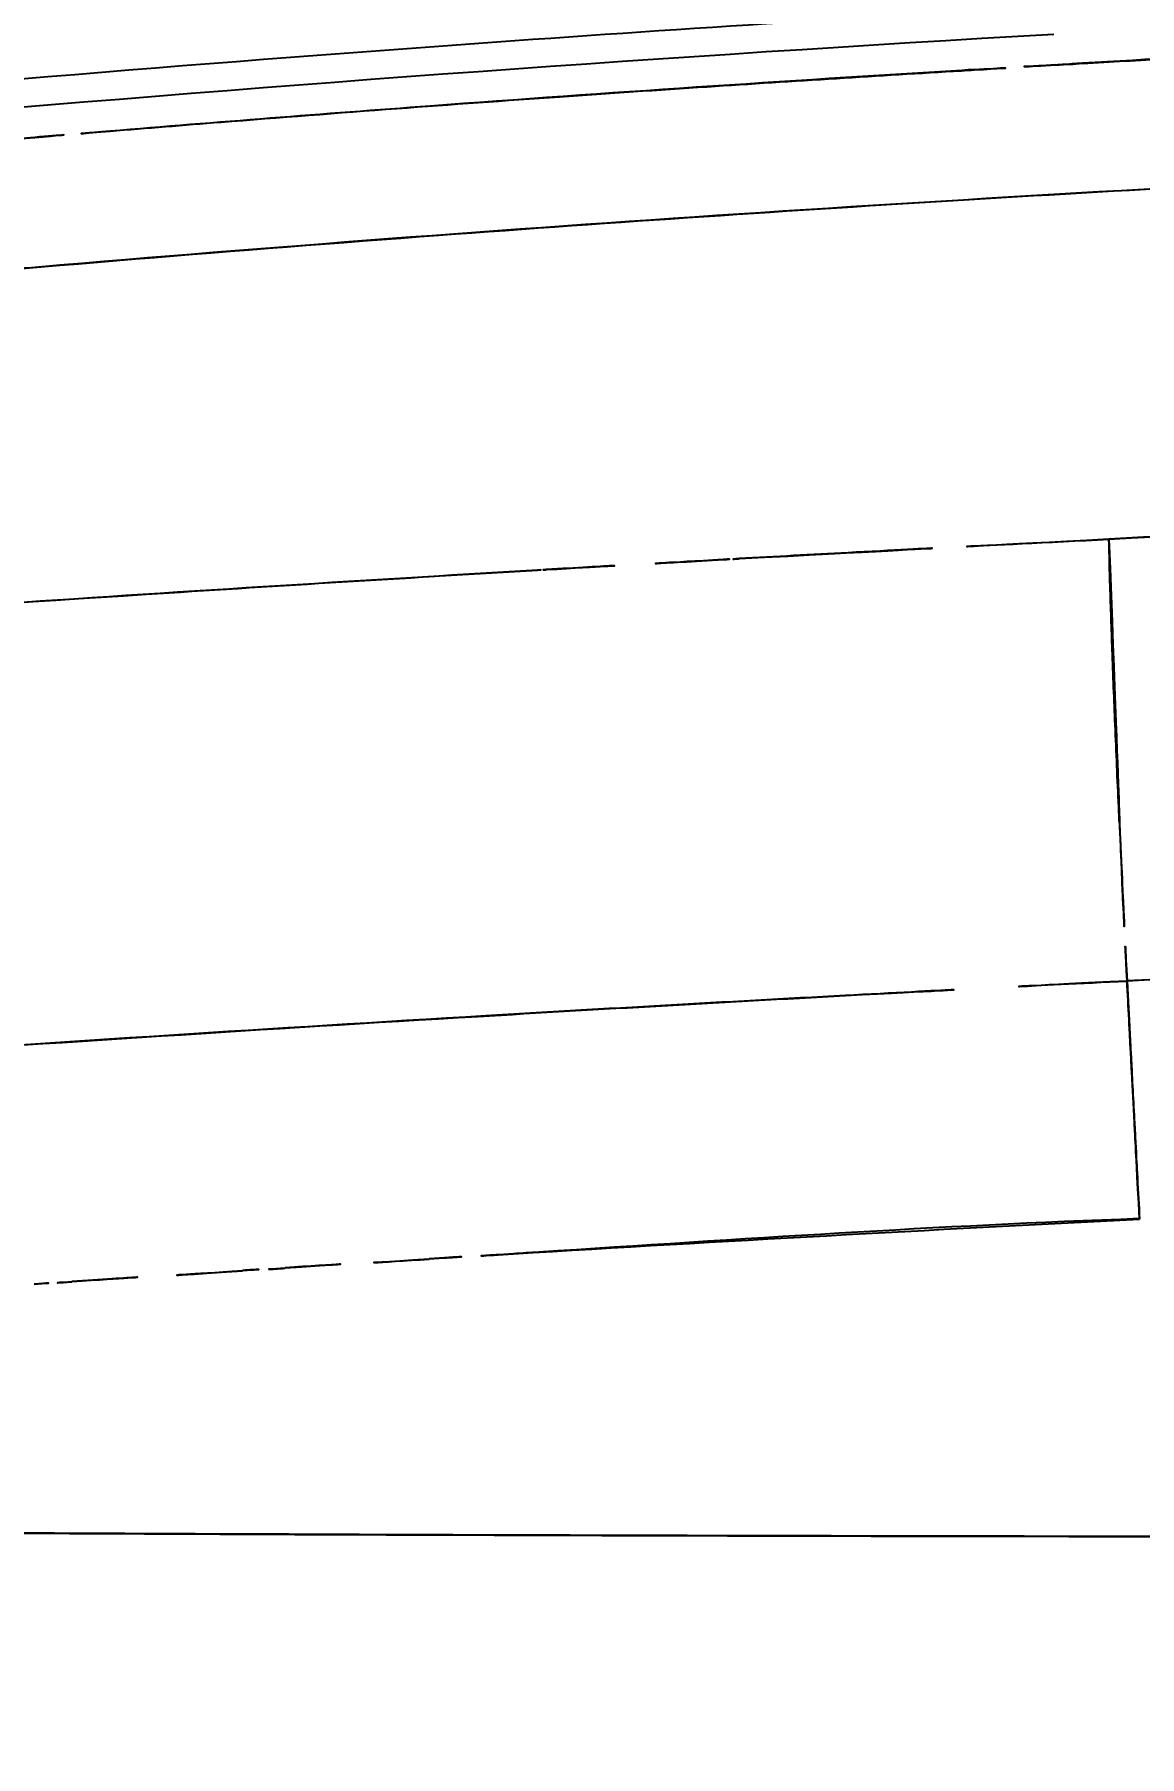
# Model space of a CAD drawing. Extents: x 16296660632 to 16296668616, y -37409619871 to -37409616241.
# Drawn here: x 16296666247.9 to 16296666293.4, y -37409616647.1 to -37409616576.3 of the extents above; entities that cross this region are included whole.
import ezdxf

# ---------------------------------------------------------------- set-up
doc = ezdxf.new("R2010")
doc.units = 0
doc.header["$LTSCALE"] = 10
doc.header["$MEASUREMENT"] = 0
doc.header["$PDMODE"] = 3
doc.header["$PDSIZE"] = -10
doc.layers.get('0').update_dxf_attribs({"linetype": 'CONTINUOUS'})
doc.layers.get('DEFPOINTS').update_dxf_attribs({"linetype": 'CONTINUOUS'})
doc.styles.add('Daelim Dimension', font='')
doc.styles.get('Daelim Dimension').set_extended_font_data('나눔고딕')
doc.dimstyles.new('DEFAULT', dxfattribs={"dimscale": 2, "dimtxt": 2, "dimasz": 2, "dimexe": 0, "dimexo": 2, "dimgap": 1, "dimtad": 1, "dimdec": 1, "dimzin": 9, "dimdsep": 46, "dimtxsty": 'Daelim Dimension', "dimcen": 0.5, "dimclrd": 252, "dimclre": 252, "dimclrt": 3, "dimadec": 1, "dimazin": 0, "dimtfac": 1, "dimtdec": 1, "dimtix": 1, "dimtmove": 0, "dimatfit": 3, "dimfxl": 1, "dimtolj": 1, "dimtzin": 1, "dimlwd": 9, "dimlwe": 9, "dimarcsym": 0})

# ---------------------------------------------------------------- blocks, each defined once
blk = doc.blocks.new('*D16')
at = {"color": 5, "lineweight": 9, "transparency": 16777216}
for p, q in [((16296666467.47109, -37409616640.80376), (16296666467.47109, -37409616937.17432)), ((16296666147.47109, -37409616641.1646), (16296666147.47109, -37409616937.17432)), ((16296666151.47109, -37409616937.17432), (16296666463.47109, -37409616937.17432))]:
    blk.add_line(p, q, dxfattribs=at)
at = {"color": 5, "transparency": 16777216}
for points in [[(16296666151.47109, -37409616936.50766), (16296666151.47109, -37409616937.84099), (16296666147.47109, -37409616937.17432)], [(16296666463.47109, -37409616936.50766), (16296666463.47109, -37409616937.84099), (16296666467.47109, -37409616937.17432)]]:
    blk.add_solid(points, dxfattribs=at)
at = {"layer": 'DEFPOINTS', "color": 0, "transparency": 16777216}
for p in [(16296666147.47109, -37409616637.1646), (16296666467.47109, -37409616636.80376), (16296666467.47109, -37409616937.17432)]:
    blk.add_point(p, dxfattribs=at)
at = {"color": 7, "transparency": 16777216, "insert": (16296666291.23105, -37409616918.8224), "char_height": 30, "attachment_point": 5, "style": 'Daelim Dimension'}
blk.add_mtext('\\A1;320', dxfattribs=at)

msp = doc.modelspace()

# ---------------------------------------------------------------- linework, layer by layer
at = {"linetype": 'Continuous'}
msp.add_arc((16296666380.34129, -37409618156.443771), 1582.747721, 93.277208776, 96.709147292, dxfattribs=at)
for points, start_tangent, end_tangent in [([(16296666289.879459, -37409616575.136276), (16296666266.223709, -37409616576.655083), (16296666195.43535, -37409616583.387009)], (-0.9984077, -0.056409794), (-0.993064933, -0.117567169)), ([(16296666307.468281, -37409616576.541847), (16296666291.04488, -37409616577.468208)], (-0.998410097, -0.056367356), (-0.998320125, -0.057938996)), ([(16296666291.045389, -37409616577.477127), (16296666294.52018, -37409616577.274597), (16296666298.292009, -37409616577.057899), (16296666302.23885, -37409616576.83345), (16296666304.01799, -37409616576.732803), (16296666307.46805, -37409616576.537613)], (0.998278493, 0.058651937), (0.998403591, 0.056482475)), ([(16296666251.05195, -37409616580.258888), (16296666255.60289, -37409616579.889359), (16296666262.847639, -37409616579.328583), (16296666269.540001, -37409616578.843483), (16296666275.60594, -37409616578.432259), (16296666280.92613, -37409616578.090424), (16296666286.06221, -37409616577.773933), (16296666286.58869, -37409616577.742149)], (0.996601947, 0.082368442), (0.998188741, 0.060160097)), ([(16296666286.588051, -37409616577.73143), (16296666286.09551, -37409616577.761162), (16296666264.21529, -37409616579.230927), (16296666251.05225, -37409616580.262489)], (-0.998192299, -0.060101036), (-0.996600623, -0.08238445)), ([(16296666286.58869, -37409616577.742149), (16296666289.933729, -37409616577.542618)], (0.998188741, 0.060160097), (0.998259264, 0.058978309)), ([(16296666289.931589, -37409616577.533081), (16296666286.588051, -37409616577.73143)], (-0.9982927, -0.05840963), (-0.998192299, -0.060101036)), ([(16296666289.933729, -37409616577.542618), (16296666290.7006, -37409616577.497398), (16296666291.045389, -37409616577.477127)], (0.998259264, 0.058978309), (0.998278493, 0.058651937)), ([(16296666291.04488, -37409616577.468208), (16296666289.931589, -37409616577.533081)], (-0.998320125, -0.057938996), (-0.9982927, -0.05840963)), ([(16296666247.95929, -37409616580.521301), (16296666241.83779, -37409616581.051971)], (-0.996433183, -0.084385497), (-0.996089725, -0.088347387)), ([(16296666247.958981, -37409616580.517632), (16296666251.05195, -37409616580.258888)], (0.996434898, 0.084365243), (0.996601947, 0.082368442)), ([(16296666251.05225, -37409616580.262489), (16296666247.95929, -37409616580.521301)], (-0.996600623, -0.08238445), (-0.996433183, -0.084385497)), ([(16296666239.634001, -37409616586.594498), (16296666264.572411, -37409616584.539803), (16296666286.385469, -37409616583.071037), (16296666307.468069, -37409616581.864891)], (0.995924015, 0.090196206), (0.99840483, 0.056460567)), ([(16296666307.46805, -37409616581.865089), (16296666277.807871, -37409616583.615021), (16296666248.993891, -37409616585.776512), (16296666239.634081, -37409616586.595383)], (-0.998393565, -0.056659413), (-0.995928532, -0.090146321)), ([(16296666292.12941, -37409616597.034866), (16296666307.46804, -37409616596.223328)], (0.998676312, 0.051435623), (0.998450394, 0.055648989)), ([(16296666276.923981, -37409616597.838966), (16296666281.40024, -37409616597.595062), (16296666292.12941, -37409616597.034866)], (0.99847123, 0.055273896), (0.998676312, 0.051435623)), ([(16296666292.12904, -37409616597.042213), (16296666276.9242, -37409616597.842888)], (-0.998759685, -0.049790484), (-0.998464742, -0.055390962)), ([(16296666292.12978, -37409616597.042068), (16296666292.1772, -37409616598.97773), (16296666292.26403, -37409616601.590111), (16296666292.38406, -37409616604.674767), (16296666292.52906, -37409616608.043442), (16296666292.690281, -37409616611.519836)], (0.017776406, -0.999841987), (0.047822582, -0.998855846)), ([(16296666292.690281, -37409616611.519836), (16296666292.68759, -37409616611.463837), (16296666292.51376, -37409616607.713814), (16296666292.3671, -37409616604.28318), (16296666292.25359, -37409616601.330971), (16296666292.17407, -37409616598.905617), (16296666292.12904, -37409616597.042213)], (-0.047999385, 0.998847365), (-0.017542253, 0.999846123)), ([(16296666268.637461, -37409616598.315392), (16296666246.06757, -37409616599.733017), (16296666223.711981, -37409616601.328407)], (-0.998289414, -0.058465771), (-0.997148864, -0.075459545)), ([(16296666223.71283, -37409616601.327927), (16296666253.47298, -37409616599.241707), (16296666268.637199, -37409616598.310921)], (0.997087751, 0.076262816), (0.998291125, 0.05843655)), ([(16296666268.637199, -37409616598.310921), (16296666268.993, -37409616598.290123)], (0.998291125, 0.05843655), (0.998298987, 0.058302085)), ([(16296666268.993259, -37409616598.294579), (16296666268.637461, -37409616598.315392)], (-0.998297156, -0.058333423), (-0.998289414, -0.058465771)), ([(16296666268.993, -37409616598.290123), (16296666276.279961, -37409616597.874687)], (0.998298987, 0.058302084), (0.998457464, 0.055522001)), ([(16296666276.28018, -37409616597.878693), (16296666268.993259, -37409616598.294579)], (-0.998451488, -0.055629355), (-0.998297156, -0.058333423)), ([(16296666276.279961, -37409616597.874687), (16296666276.923981, -37409616597.838966)], (0.998457464, 0.055522001), (0.99847123, 0.055273896)), ([(16296666276.9242, -37409616597.842888), (16296666276.28018, -37409616597.878693)], (-0.998464742, -0.055390962), (-0.998451488, -0.055629355)), ([(16296666292.690281, -37409616611.519836), (16296666292.693331, -37409616611.583588), (16296666292.872181, -37409616615.204201)], (0.047822582, -0.998855846), (0.050782659, -0.998709728)), ([(16296666292.87286, -37409616615.203056), (16296666292.690281, -37409616611.519836)], (-0.050999769, 0.998698665), (-0.047999385, 0.998847365)), ([(16296666292.872181, -37409616615.204201), (16296666297.8241, -37409616614.936836), (16296666302.68639, -37409616614.63237), (16296666307.46804, -37409616614.290947)], (0.998765191, 0.049679904), (0.997135617, 0.075634393)), ([(16296666292.872219, -37409616615.206413), (16296666281.29147, -37409616615.803787)], (-0.998782056, -0.049339677), (-0.998558188, -0.053680029)), ([(16296666292.8722, -37409616615.206421), (16296666293.03648, -37409616618.362877), (16296666293.17716, -37409616621.040077)], (0.051680402, -0.998663675), (0.052687111, -0.99861107)), ([(16296666231.75009, -37409616618.924347), (16296666240.156731, -37409616618.3311), (16296666266.186449, -37409616616.660088), (16296666281.29147, -37409616615.803864)], (0.99740804, 0.071952777), (0.998547567, 0.053877235)), ([(16296666281.29147, -37409616615.803787), (16296666266.499861, -37409616616.639633), (16296666240.453939, -37409616618.309151), (16296666231.75009, -37409616618.924309)], (-0.998558188, -0.053680029), (-0.997394245, -0.072143745)), ([(16296666281.29147, -37409616615.803864), (16296666292.87286, -37409616615.203056)], (0.998547567, 0.053877235), (0.998762064, 0.049742736)), ([(16296666293.17716, -37409616621.040077), (16296666293.03656, -37409616618.364197), (16296666292.872219, -37409616615.206413)], (-0.0526847, 0.998611197), (-0.051677892, 0.998663805)), ([(16296666293.17716, -37409616621.040077), (16296666293.20838, -37409616621.631317), (16296666293.38722, -37409616624.99984)], (0.052687111, -0.99861107), (0.053248479, -0.998581293)), ([(16296666293.38719, -37409616624.999336), (16296666293.20845, -37409616621.632538), (16296666293.17716, -37409616621.040077)], (-0.053246058, 0.998581422), (-0.0526847, 0.998611197)), ([(16296666267.64233, -37409616626.41774), (16296666293.38719, -37409616624.999336)], (0.998214936, 0.059723885), (0.99873558, 0.050271671)), ([(16296666293.386419, -37409616624.978157), (16296666268.690809, -37409616626.35527), (16296666267.642639, -37409616626.422562)], (-0.999380104, -0.035205211), (-0.997954414, -0.063929549)), ([(16296666264.177931, -37409616626.64325), (16296666258.25783, -37409616627.017143)], (-0.997996675, -0.063266397), (-0.998015215, -0.062973261)), ([(16296666264.17692, -37409616626.627274), (16296666267.64233, -37409616626.41774)], (0.998138701, 0.060984703), (0.998214936, 0.059723885)), ([(16296666267.642639, -37409616626.422562), (16296666264.177931, -37409616626.64325)], (-0.997954414, -0.063929549), (-0.997996675, -0.063266397)), ([(16296666249.484791, -37409616627.564278), (16296666256.49333, -37409616627.107498)], (0.997799742, 0.066299889), (0.99796459, 0.063770502)), ([(16296666256.494659, -37409616627.128487), (16296666249.485519, -37409616627.575638)], (-0.99800779, -0.063090818), (-0.997918473, -0.064488153)), ([(16296666256.49333, -37409616627.107498), (16296666258.256451, -37409616626.995399)], (0.99796459, 0.063770502), (0.998005158, 0.063132438)), ([(16296666258.25783, -37409616627.017143), (16296666256.494659, -37409616627.128487)], (-0.998015215, -0.062973261), (-0.99800779, -0.063090818)), ([(16296666258.256451, -37409616626.995399), (16296666264.17692, -37409616626.627274)], (0.998005158, 0.063132438), (0.998138701, 0.060984703)), ([(16296666247.92952, -37409616627.66806), (16296666249.484791, -37409616627.564278)], (0.997762388, 0.066859678), (0.997799742, 0.066299889)), ([(16296666249.485519, -37409616627.575638), (16296666247.93008, -37409616627.676537)], (-0.997918473, -0.064488153), (-0.99788528, -0.064999757)), ([(16296666307.46805, -37409616638.052383), (16296666275.75499, -37409616638.014122), (16296666244.90966, -37409616637.896538), (16296666235.47538, -37409616637.844727)], (-0.999999994, -0.000113811), (-0.999982678, 0.005885966)), ([(16296666235.47538, -37409616637.845367), (16296666260.19755, -37409616637.963966), (16296666307.46805, -37409616638.052383)], (0.999982872, -0.005852908), (1, -0.000000001))]:
    msp.add_spline(points, degree=3, dxfattribs=dict(at, start_tangent=start_tangent, end_tangent=end_tangent))

# ---------------------------------------------------------------- dimensions: what is measured, and where the dimension line sits
at = {"color": 5}
dim = msp.add_linear_dim(base=(16296666467.47109, -37409616937.174316), p1=(16296666147.47109, -37409616637.164597), p2=(16296666467.47109, -37409616636.803757), dimstyle='DEFAULT', override={"dimtxt": 15, "dimclrd": 5, "dimclre": 5, "dimclrt": 7}, dxfattribs=at)
dim.commit()
dim.dimension.update_dxf_attribs({"geometry": '*D16', "text_midpoint": (16296666291.23105, -37409616937.174316), "dimtype": 160})

doc.saveas('drawing.dxf')
